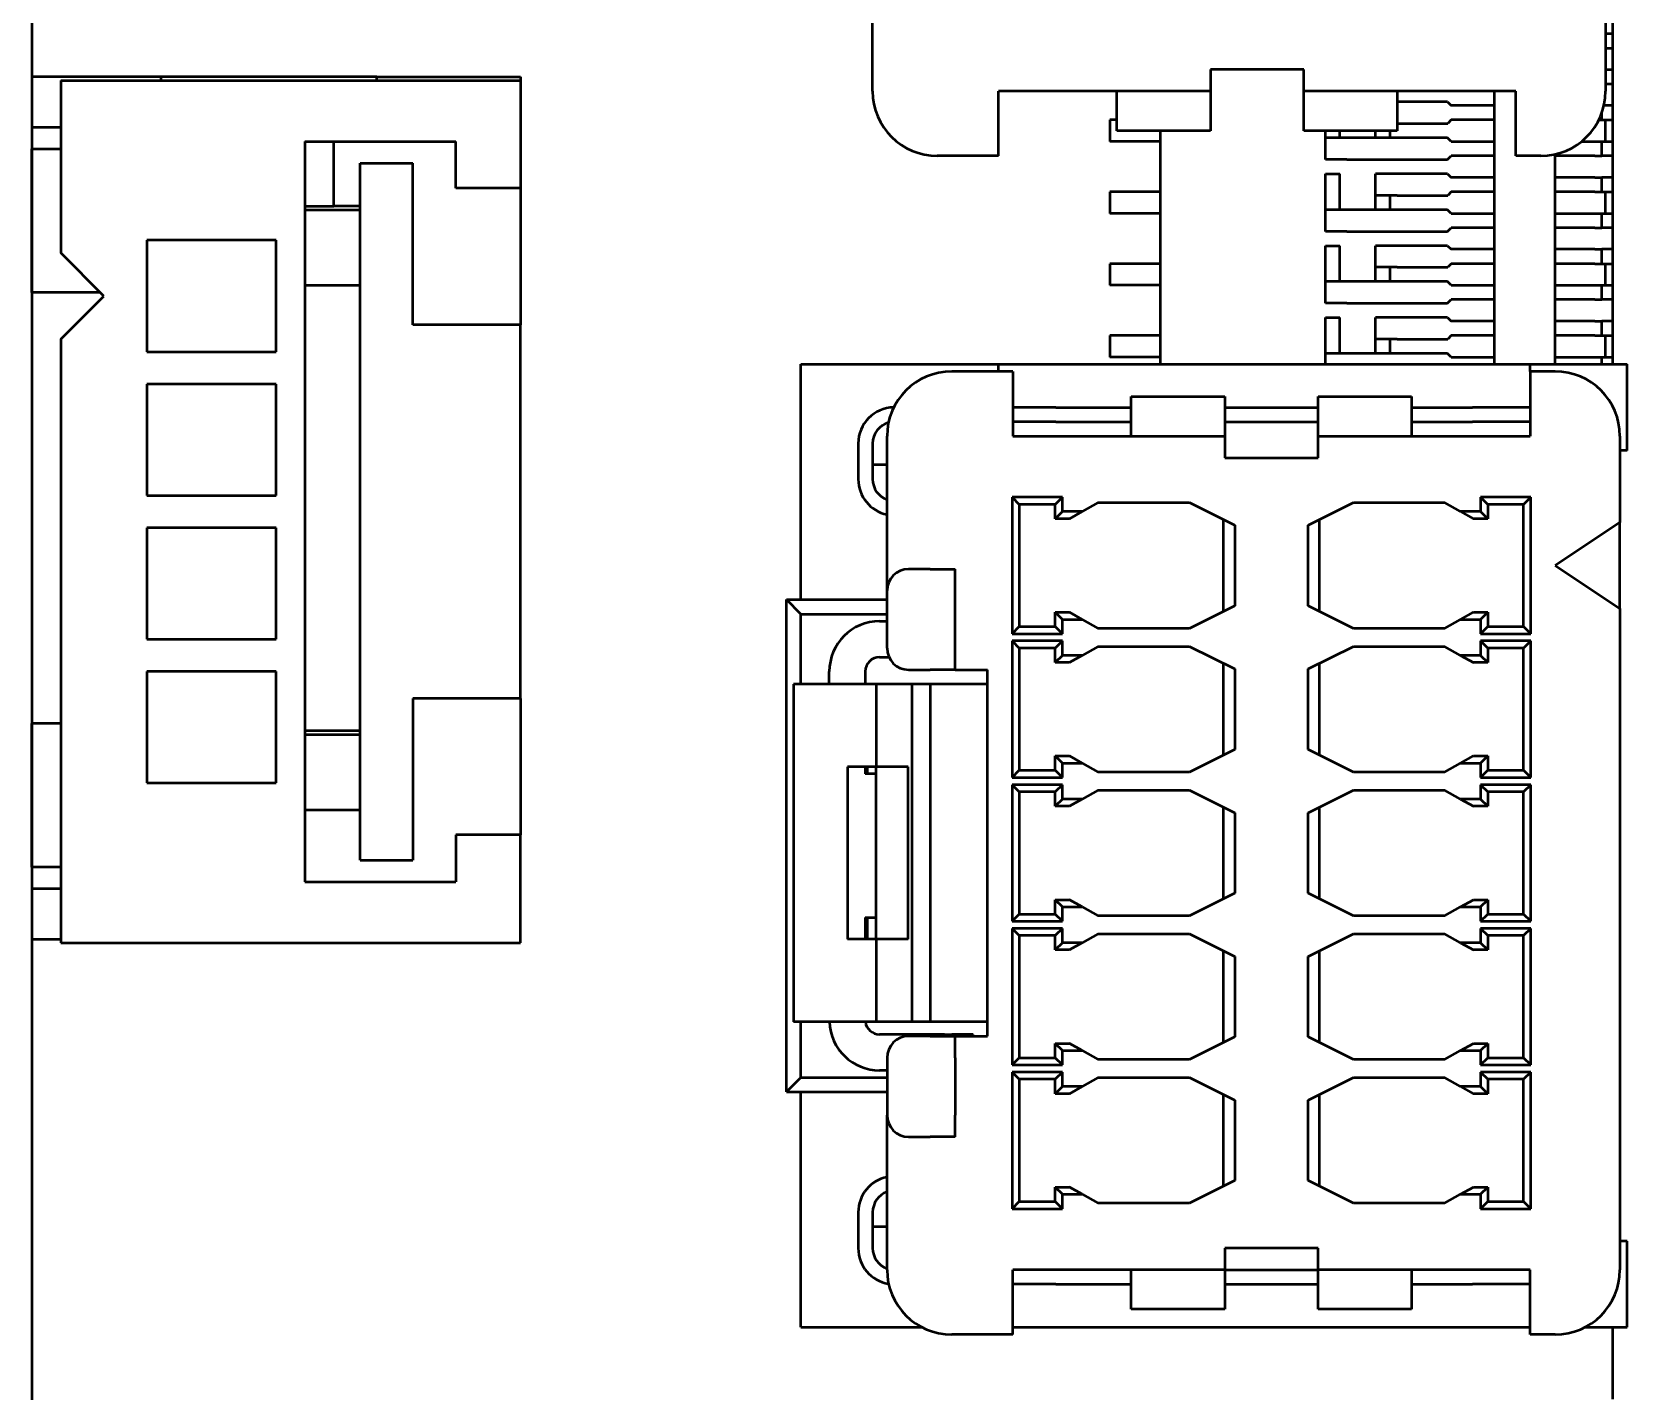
# Model space of a CAD drawing. Header units: millimetres. Extents: x 3118 to 4801, y 919 to 1849.
# Drawn here: x 3407.26 to 3429.46, y 1584.24 to 1603.15 of the extents above; entities that cross this region are included whole.
import ezdxf

# ---------------------------------------------------------------- set-up
doc = ezdxf.new("R2010")
doc.units = ezdxf.units.MM
doc.header["$LTSCALE"] = 1.8
doc.layers.add('외형선(ISO)', color=7, linetype='Continuous', lineweight=50)

msp = doc.modelspace()

# ---------------------------------------------------------------- linework, layer by layer
at = {"layer": '외형선(ISO)'}
for p, q in [((3407.26, 1640.527), (3407.26, 1550.527)), ((3429.26, 1598.527), (3429.26, 1640.527)), ((3429.16, 1609.527), (3429.16, 1602.327)), ((3418.96, 1602.327), (3418.96, 1603.477)), ((3429.26, 1603.127), (3429.16, 1603.127)), ((3429.16, 1602.927), (3429.26, 1602.927)), ((3424.96, 1602.627), (3423.66, 1602.627)), ((3423.66, 1602.627), (3423.66, 1602.327)), ((3424.96, 1602.327), (3424.96, 1602.627)), ((3429.16, 1602.627), (3429.26, 1602.627)), ((3409.06, 1602.527), (3407.26, 1602.527)), ((3407.66, 1602.477), (3407.66, 1600.077)), ((3407.66, 1602.477), (3414.06, 1602.477)), ((3412.06, 1602.527), (3409.06, 1602.527)), ((3409.06, 1602.477), (3409.06, 1602.527)), ((3412.06, 1602.527), (3414.06, 1602.527)), ((3412.06, 1602.477), (3412.06, 1602.527)), ((3414.06, 1602.527), (3414.06, 1602.477)), ((3414.06, 1602.477), (3414.06, 1600.977)), ((3429.26, 1602.427), (3429.16, 1602.427)), ((3423.66, 1602.327), (3420.71, 1602.327)), ((3420.71, 1601.427), (3420.71, 1602.327)), ((3422.36, 1601.777), (3422.36, 1602.327)), ((3423.66, 1602.327), (3423.66, 1601.777)), ((3427.91, 1602.327), (3424.96, 1602.327)), ((3424.96, 1601.777), (3424.96, 1602.327)), ((3426.26, 1602.327), (3426.26, 1601.777)), ((3426.96, 1602.177), (3426.26, 1602.177)), ((3426.96, 1602.177), (3427.01, 1602.127)), ((3427.61, 1602.327), (3427.61, 1598.527)), ((3427.91, 1601.427), (3427.91, 1602.327)), ((3427.61, 1602.127), (3427.01, 1602.127)), ((3429.11, 1601.927), (3429.11, 1602.031)), ((3429.26, 1602.127), (3429.137, 1602.127)), ((3407.26, 1601.827), (3407.66, 1601.827)), ((3422.36, 1601.927), (3422.26, 1601.927)), ((3422.26, 1601.927), (3422.26, 1601.627)), ((3423.66, 1601.777), (3422.36, 1601.777)), ((3422.96, 1601.777), (3422.96, 1598.527)), ((3426.26, 1601.777), (3424.96, 1601.777)), ((3425.26, 1601.677), (3425.26, 1601.777)), ((3425.46, 1601.677), (3425.46, 1601.777)), ((3425.96, 1601.677), (3425.96, 1601.777)), ((3426.16, 1601.677), (3426.16, 1601.777)), ((3426.26, 1601.877), (3426.963, 1601.877)), ((3427.01, 1601.927), (3426.963, 1601.877)), ((3427.61, 1601.927), (3427.01, 1601.927)), ((3429.066, 1601.927), (3429.11, 1601.927)), ((3429.11, 1601.927), (3429.26, 1601.927)), ((3429.16, 1601.627), (3429.16, 1601.927)), ((3407.26, 1599.527), (3407.26, 1601.527)), ((3407.26, 1601.527), (3407.66, 1601.527)), ((3411.06, 1601.627), (3411.06, 1591.327)), ((3411.06, 1601.627), (3413.16, 1601.627)), ((3411.46, 1600.727), (3411.46, 1601.627)), ((3413.16, 1600.977), (3413.16, 1601.627)), ((3422.96, 1601.627), (3422.26, 1601.627)), ((3425.26, 1601.377), (3425.26, 1601.677)), ((3425.56, 1601.677), (3425.26, 1601.677)), ((3426.96, 1601.677), (3425.56, 1601.677)), ((3427.01, 1601.627), (3426.96, 1601.677)), ((3427.01, 1601.627), (3427.61, 1601.627)), ((3428.825, 1601.627), (3429.01, 1601.627)), ((3429.01, 1601.627), (3429.11, 1601.627)), ((3429.11, 1601.627), (3429.26, 1601.627)), ((3429.11, 1601.427), (3429.11, 1601.627)), ((3411.83, 1591.627), (3411.83, 1601.327)), ((3411.83, 1601.327), (3412.56, 1601.327)), ((3412.56, 1599.077), (3412.56, 1601.327)), ((3420.71, 1601.427), (3419.86, 1601.427)), ((3425.56, 1601.377), (3425.26, 1601.377)), ((3425.56, 1601.377), (3426.96, 1601.377)), ((3426.96, 1601.377), (3427.01, 1601.427)), ((3427.61, 1601.427), (3427.01, 1601.427)), ((3428.26, 1601.427), (3427.91, 1601.427)), ((3428.46, 1598.527), (3428.46, 1601.45)), ((3429.01, 1601.427), (3428.46, 1601.427)), ((3429.01, 1601.427), (3429.11, 1601.427)), ((3429.26, 1601.427), (3429.11, 1601.427)), ((3425.26, 1600.677), (3425.26, 1601.177)), ((3425.26, 1601.177), (3425.46, 1601.177)), ((3425.46, 1600.677), (3425.46, 1601.177)), ((3426.26, 1601.177), (3425.96, 1601.177)), ((3425.96, 1600.877), (3425.96, 1601.177)), ((3426.96, 1601.177), (3426.26, 1601.177)), ((3426.96, 1601.177), (3427.01, 1601.127)), ((3427.61, 1601.127), (3427.01, 1601.127)), ((3429.01, 1601.127), (3428.46, 1601.127)), ((3429.01, 1601.127), (3429.11, 1601.127)), ((3429.26, 1601.127), (3429.11, 1601.127)), ((3429.11, 1600.927), (3429.11, 1601.127)), ((3414.06, 1600.977), (3413.16, 1600.977)), ((3414.06, 1600.977), (3414.06, 1599.077)), ((3422.96, 1600.927), (3422.26, 1600.927)), ((3422.26, 1600.927), (3422.26, 1600.627)), ((3426.26, 1600.877), (3425.96, 1600.877)), ((3425.96, 1600.677), (3425.96, 1600.877)), ((3426.16, 1600.677), (3426.16, 1600.877)), ((3426.26, 1600.877), (3426.963, 1600.877)), ((3427.01, 1600.927), (3426.963, 1600.877)), ((3427.61, 1600.927), (3427.01, 1600.927)), ((3429.01, 1600.927), (3428.46, 1600.927)), ((3429.01, 1600.927), (3429.11, 1600.927)), ((3429.11, 1600.927), (3429.26, 1600.927)), ((3429.16, 1600.627), (3429.16, 1600.927)), ((3411.06, 1600.727), (3411.46, 1600.727)), ((3411.06, 1600.677), (3411.83, 1600.677)), ((3411.83, 1600.727), (3411.46, 1600.727)), ((3422.96, 1600.627), (3422.26, 1600.627)), ((3425.56, 1600.677), (3425.26, 1600.677)), ((3425.26, 1600.377), (3425.26, 1600.677)), ((3426.96, 1600.677), (3425.56, 1600.677)), ((3427.01, 1600.627), (3426.96, 1600.677)), ((3427.01, 1600.627), (3427.61, 1600.627)), ((3428.46, 1600.627), (3429.01, 1600.627)), ((3429.01, 1600.627), (3429.11, 1600.627)), ((3429.11, 1600.627), (3429.26, 1600.627)), ((3429.11, 1600.427), (3429.11, 1600.627)), ((3426.96, 1600.377), (3427.01, 1600.427)), ((3427.61, 1600.427), (3427.01, 1600.427)), ((3429.01, 1600.427), (3428.46, 1600.427)), ((3429.01, 1600.427), (3429.11, 1600.427)), ((3429.26, 1600.427), (3429.11, 1600.427)), ((3408.86, 1600.252), (3408.86, 1598.702)), ((3410.66, 1600.252), (3408.86, 1600.252)), ((3410.66, 1598.702), (3410.66, 1600.252)), ((3425.56, 1600.377), (3425.26, 1600.377)), ((3425.26, 1599.677), (3425.26, 1600.177)), ((3425.26, 1600.177), (3425.46, 1600.177)), ((3425.46, 1599.677), (3425.46, 1600.177)), ((3425.56, 1600.377), (3426.96, 1600.377)), ((3426.26, 1600.177), (3425.96, 1600.177)), ((3425.96, 1599.877), (3425.96, 1600.177)), ((3426.96, 1600.177), (3426.26, 1600.177)), ((3426.96, 1600.177), (3427.01, 1600.127)), ((3408.26, 1599.477), (3407.66, 1600.077)), ((3427.61, 1600.127), (3427.01, 1600.127)), ((3429.01, 1600.127), (3428.46, 1600.127)), ((3429.01, 1600.127), (3429.11, 1600.127)), ((3429.26, 1600.127), (3429.11, 1600.127)), ((3429.11, 1599.927), (3429.11, 1600.127)), ((3422.96, 1599.927), (3422.26, 1599.927)), ((3422.26, 1599.927), (3422.26, 1599.627)), ((3426.26, 1599.877), (3425.96, 1599.877)), ((3425.96, 1599.677), (3425.96, 1599.877)), ((3426.16, 1599.677), (3426.16, 1599.877)), ((3426.26, 1599.877), (3426.963, 1599.877)), ((3427.01, 1599.927), (3426.963, 1599.877)), ((3427.61, 1599.927), (3427.01, 1599.927)), ((3429.01, 1599.927), (3428.46, 1599.927)), ((3429.01, 1599.927), (3429.11, 1599.927)), ((3429.11, 1599.927), (3429.26, 1599.927)), ((3429.16, 1599.627), (3429.16, 1599.927)), ((3408.21, 1599.527), (3407.26, 1599.527)), ((3411.06, 1599.627), (3411.83, 1599.627)), ((3422.96, 1599.627), (3422.26, 1599.627)), ((3425.26, 1599.377), (3425.26, 1599.677)), ((3425.56, 1599.677), (3425.26, 1599.677)), ((3426.96, 1599.677), (3425.56, 1599.677)), ((3427.01, 1599.627), (3426.96, 1599.677)), ((3427.01, 1599.627), (3427.61, 1599.627)), ((3428.46, 1599.627), (3429.01, 1599.627)), ((3429.01, 1599.627), (3429.11, 1599.627)), ((3429.11, 1599.627), (3429.26, 1599.627)), ((3429.11, 1599.427), (3429.11, 1599.627)), ((3407.66, 1598.877), (3408.26, 1599.477)), ((3425.56, 1599.377), (3425.26, 1599.377)), ((3425.56, 1599.377), (3426.96, 1599.377)), ((3426.96, 1599.377), (3427.01, 1599.427)), ((3427.61, 1599.427), (3427.01, 1599.427)), ((3429.01, 1599.427), (3428.46, 1599.427)), ((3429.01, 1599.427), (3429.11, 1599.427)), ((3429.26, 1599.427), (3429.11, 1599.427)), ((3414.06, 1599.077), (3412.56, 1599.077)), ((3414.06, 1593.877), (3414.06, 1599.077)), ((3425.26, 1598.677), (3425.26, 1599.177)), ((3425.26, 1599.177), (3425.46, 1599.177)), ((3425.46, 1598.677), (3425.46, 1599.177)), ((3426.26, 1599.177), (3425.96, 1599.177)), ((3425.96, 1598.877), (3425.96, 1599.177)), ((3426.96, 1599.177), (3426.26, 1599.177)), ((3426.96, 1599.177), (3427.01, 1599.127)), ((3427.61, 1599.127), (3427.01, 1599.127)), ((3429.01, 1599.127), (3428.46, 1599.127)), ((3429.01, 1599.127), (3429.11, 1599.127)), ((3429.26, 1599.127), (3429.11, 1599.127)), ((3429.11, 1598.927), (3429.11, 1599.127)), ((3407.66, 1598.877), (3407.66, 1590.477)), ((3422.96, 1598.927), (3422.26, 1598.927)), ((3422.26, 1598.927), (3422.26, 1598.627)), ((3426.26, 1598.877), (3425.96, 1598.877)), ((3425.96, 1598.677), (3425.96, 1598.877)), ((3426.16, 1598.677), (3426.16, 1598.877)), ((3426.26, 1598.877), (3426.963, 1598.877)), ((3427.01, 1598.927), (3426.963, 1598.877)), ((3427.61, 1598.927), (3427.01, 1598.927)), ((3429.01, 1598.927), (3428.46, 1598.927)), ((3429.01, 1598.927), (3429.11, 1598.927)), ((3429.11, 1598.927), (3429.26, 1598.927)), ((3429.16, 1598.627), (3429.16, 1598.927)), ((3408.86, 1598.702), (3410.66, 1598.702)), ((3422.96, 1598.627), (3422.26, 1598.627)), ((3425.26, 1598.527), (3425.26, 1598.677)), ((3425.56, 1598.677), (3425.26, 1598.677)), ((3426.96, 1598.677), (3425.56, 1598.677)), ((3427.01, 1598.627), (3426.96, 1598.677)), ((3427.01, 1598.627), (3427.61, 1598.627)), ((3428.46, 1598.627), (3429.01, 1598.627)), ((3429.01, 1598.627), (3429.11, 1598.627)), ((3429.11, 1598.627), (3429.26, 1598.627)), ((3429.11, 1598.527), (3429.11, 1598.627)), ((3417.96, 1598.527), (3420.71, 1598.527)), ((3417.96, 1595.252), (3417.96, 1598.527)), ((3420.91, 1598.427), (3420.06, 1598.427)), ((3420.71, 1598.527), (3421.51, 1598.527)), ((3420.71, 1598.427), (3420.71, 1598.527)), ((3420.91, 1598.427), (3420.91, 1597.527)), ((3421.51, 1598.527), (3427.31, 1598.527)), ((3427.31, 1598.527), (3428.11, 1598.527)), ((3428.11, 1598.527), (3429.46, 1598.527)), ((3428.11, 1598.427), (3428.11, 1598.527)), ((3428.46, 1598.427), (3428.11, 1598.427)), ((3428.11, 1598.427), (3428.11, 1597.527)), ((3429.46, 1597.327), (3429.46, 1598.527)), ((3408.86, 1598.252), (3408.86, 1596.702)), ((3410.66, 1598.252), (3408.86, 1598.252)), ((3410.66, 1596.702), (3410.66, 1598.252)), ((3422.56, 1598.077), (3423.86, 1598.077)), ((3422.56, 1597.527), (3422.56, 1598.077)), ((3423.86, 1598.077), (3423.86, 1597.527)), ((3425.16, 1597.527), (3425.16, 1598.077)), ((3425.16, 1598.077), (3426.46, 1598.077)), ((3426.46, 1598.077), (3426.46, 1597.527)), ((3421.51, 1597.927), (3420.91, 1597.927)), ((3421.51, 1597.927), (3422.56, 1597.927)), ((3423.86, 1597.927), (3425.16, 1597.927)), ((3426.46, 1597.927), (3427.31, 1597.927)), ((3428.11, 1597.927), (3427.31, 1597.927)), ((3419.16, 1595.377), (3419.16, 1597.527)), ((3421.51, 1597.727), (3420.91, 1597.727)), ((3420.91, 1597.527), (3423.86, 1597.527)), ((3421.51, 1597.727), (3422.56, 1597.727)), ((3423.86, 1597.727), (3425.16, 1597.727)), ((3423.86, 1597.527), (3423.86, 1597.227)), ((3425.16, 1597.527), (3428.11, 1597.527)), ((3425.16, 1597.227), (3425.16, 1597.527)), ((3426.46, 1597.727), (3427.31, 1597.727)), ((3428.11, 1597.727), (3427.31, 1597.727)), ((3429.36, 1597.527), (3429.36, 1596.327)), ((3418.76, 1597.427), (3418.76, 1596.927)), ((3418.96, 1597.427), (3418.96, 1596.927)), ((3429.46, 1597.327), (3429.36, 1597.327)), ((3419.16, 1597.127), (3418.96, 1597.127)), ((3423.86, 1597.227), (3425.16, 1597.227)), ((3408.86, 1596.702), (3410.66, 1596.702)), ((3420.9, 1596.677), (3420.9, 1594.777)), ((3421.6, 1596.677), (3420.9, 1596.677)), ((3420.9, 1596.677), (3421, 1596.577)), ((3421.6, 1596.677), (3421.5, 1596.577)), ((3421.6, 1596.477), (3421.6, 1596.677)), ((3427.42, 1596.677), (3427.42, 1596.477)), ((3428.12, 1596.677), (3427.42, 1596.677)), ((3427.42, 1596.677), (3427.52, 1596.577)), ((3428.12, 1596.677), (3428.02, 1596.577)), ((3428.12, 1594.777), (3428.12, 1596.677)), ((3421, 1596.577), (3421, 1594.877)), ((3421.5, 1596.577), (3421, 1596.577)), ((3421.5, 1596.377), (3421.5, 1596.577)), ((3421.6, 1596.477), (3421.5, 1596.377)), ((3421.877, 1596.477), (3421.6, 1596.477)), ((3421.877, 1596.477), (3421.7, 1596.377)), ((3422.1, 1596.602), (3421.877, 1596.477)), ((3422.1, 1596.602), (3423.37, 1596.602)), ((3423.37, 1596.602), (3424, 1596.287)), ((3425.02, 1596.287), (3425.65, 1596.602)), ((3425.65, 1596.602), (3426.92, 1596.602)), ((3427.142, 1596.477), (3426.92, 1596.602)), ((3427.42, 1596.477), (3427.142, 1596.477)), ((3427.142, 1596.477), (3427.32, 1596.377)), ((3427.42, 1596.477), (3427.52, 1596.377)), ((3428.02, 1596.577), (3427.52, 1596.577)), ((3427.52, 1596.577), (3427.52, 1596.377)), ((3428.02, 1594.877), (3428.02, 1596.577)), ((3408.86, 1596.252), (3408.86, 1594.702)), ((3410.66, 1596.252), (3408.86, 1596.252)), ((3410.66, 1594.702), (3410.66, 1596.252)), ((3421.7, 1596.377), (3421.5, 1596.377)), ((3423.84, 1596.367), (3423.84, 1595.087)), ((3424, 1596.287), (3424, 1595.167)), ((3425.02, 1595.167), (3425.02, 1596.287)), ((3425.18, 1595.087), (3425.18, 1596.367)), ((3427.52, 1596.377), (3427.32, 1596.377)), ((3429.36, 1596.327), (3428.46, 1595.727)), ((3429.36, 1595.127), (3429.36, 1596.327)), ((3419.76, 1595.677), (3419.46, 1595.677)), ((3419.76, 1595.677), (3420.11, 1595.677)), ((3420.11, 1595.377), (3420.11, 1595.677)), ((3428.46, 1595.727), (3429.36, 1595.127)), ((3419.16, 1594.577), (3419.16, 1595.377)), ((3420.11, 1594.577), (3420.11, 1595.377)), ((3417.96, 1595.052), (3417.76, 1595.252)), ((3417.76, 1588.402), (3417.76, 1595.252)), ((3417.76, 1595.252), (3419.16, 1595.252)), ((3421.5, 1595.077), (3421.7, 1595.077)), ((3421.5, 1594.877), (3421.5, 1595.077)), ((3421.6, 1594.977), (3421.5, 1595.077)), ((3421.877, 1594.977), (3421.7, 1595.077)), ((3424, 1595.167), (3423.37, 1594.852)), ((3425.65, 1594.852), (3425.02, 1595.167)), ((3427.142, 1594.977), (3427.32, 1595.077)), ((3427.32, 1595.077), (3427.52, 1595.077)), ((3427.42, 1594.977), (3427.52, 1595.077)), ((3427.52, 1595.077), (3427.52, 1594.877)), ((3429.36, 1595.127), (3429.36, 1585.927)), ((3417.96, 1595.052), (3419.16, 1595.052)), ((3417.96, 1594.077), (3417.96, 1595.052)), ((3419.057, 1594.952), (3419.16, 1594.952)), ((3420.9, 1594.777), (3421, 1594.877)), ((3421, 1594.877), (3421.5, 1594.877)), ((3421.6, 1594.777), (3421.5, 1594.877)), ((3421.6, 1594.977), (3421.877, 1594.977)), ((3421.6, 1594.777), (3421.6, 1594.977)), ((3421.877, 1594.977), (3422.1, 1594.852)), ((3423.37, 1594.852), (3422.1, 1594.852)), ((3426.92, 1594.852), (3425.65, 1594.852)), ((3426.92, 1594.852), (3427.142, 1594.977)), ((3427.142, 1594.977), (3427.42, 1594.977)), ((3427.42, 1594.977), (3427.42, 1594.777)), ((3427.42, 1594.777), (3427.52, 1594.877)), ((3427.52, 1594.877), (3428.02, 1594.877)), ((3428.12, 1594.777), (3428.02, 1594.877)), ((3408.86, 1594.702), (3410.66, 1594.702)), ((3420.9, 1594.777), (3421.6, 1594.777)), ((3420.9, 1594.677), (3420.9, 1592.777)), ((3421.6, 1594.677), (3420.9, 1594.677)), ((3420.9, 1594.677), (3421, 1594.577)), ((3421.6, 1594.677), (3421.5, 1594.577)), ((3421.6, 1594.477), (3421.6, 1594.677)), ((3427.42, 1594.777), (3428.12, 1594.777)), ((3427.42, 1594.677), (3427.42, 1594.477)), ((3428.12, 1594.677), (3427.42, 1594.677)), ((3427.42, 1594.677), (3427.52, 1594.577)), ((3428.12, 1594.677), (3428.02, 1594.577)), ((3428.12, 1592.777), (3428.12, 1594.677)), ((3419.057, 1594.452), (3419.187, 1594.452)), ((3420.11, 1594.277), (3420.11, 1594.577)), ((3421, 1594.577), (3421, 1592.877)), ((3421.5, 1594.577), (3421, 1594.577)), ((3421.5, 1594.377), (3421.5, 1594.577)), ((3421.6, 1594.477), (3421.5, 1594.377)), ((3421.877, 1594.477), (3421.6, 1594.477)), ((3421.877, 1594.477), (3421.7, 1594.377)), ((3422.1, 1594.602), (3421.877, 1594.477)), ((3422.1, 1594.602), (3423.37, 1594.602)), ((3423.37, 1594.602), (3424, 1594.287)), ((3425.02, 1594.287), (3425.65, 1594.602)), ((3425.65, 1594.602), (3426.92, 1594.602)), ((3427.142, 1594.477), (3426.92, 1594.602)), ((3427.42, 1594.477), (3427.142, 1594.477)), ((3427.142, 1594.477), (3427.32, 1594.377)), ((3427.42, 1594.477), (3427.52, 1594.377)), ((3428.02, 1594.577), (3427.52, 1594.577)), ((3427.52, 1594.577), (3427.52, 1594.377)), ((3428.02, 1592.877), (3428.02, 1594.577)), ((3408.86, 1594.252), (3408.86, 1592.702)), ((3410.66, 1594.252), (3408.86, 1594.252)), ((3410.66, 1592.702), (3410.66, 1594.252)), ((3418.357, 1594.077), (3418.357, 1594.252)), ((3418.857, 1594.252), (3418.857, 1594.077)), ((3419.46, 1594.277), (3419.76, 1594.277)), ((3420.11, 1594.277), (3419.76, 1594.277)), ((3420.11, 1594.277), (3420.56, 1594.277)), ((3420.56, 1589.177), (3420.56, 1594.277)), ((3421.7, 1594.377), (3421.5, 1594.377)), ((3423.84, 1594.367), (3423.84, 1593.087)), ((3424, 1594.287), (3424, 1593.167)), ((3425.02, 1593.167), (3425.02, 1594.287)), ((3425.18, 1593.087), (3425.18, 1594.367)), ((3427.52, 1594.377), (3427.32, 1594.377)), ((3419.01, 1594.077), (3417.86, 1594.077)), ((3417.86, 1594.077), (3417.86, 1589.377)), ((3419.51, 1594.077), (3419.01, 1594.077)), ((3419.01, 1594.077), (3419.01, 1592.927)), ((3419.51, 1589.377), (3419.51, 1594.077)), ((3419.76, 1594.077), (3419.51, 1594.077)), ((3419.906, 1594.077), (3419.76, 1594.077)), ((3419.76, 1594.077), (3419.76, 1589.377)), ((3420.406, 1594.077), (3419.906, 1594.077)), ((3420.56, 1594.077), (3420.406, 1594.077)), ((3412.56, 1593.877), (3412.56, 1591.627)), ((3414.06, 1593.877), (3412.56, 1593.877)), ((3414.06, 1593.877), (3414.06, 1591.977)), ((3407.66, 1593.527), (3407.26, 1593.527)), ((3407.26, 1591.527), (3407.26, 1593.527)), ((3411.83, 1593.427), (3411.06, 1593.427)), ((3411.06, 1593.377), (3411.83, 1593.377)), ((3421.5, 1593.077), (3421.7, 1593.077)), ((3421.5, 1592.877), (3421.5, 1593.077)), ((3421.6, 1592.977), (3421.5, 1593.077)), ((3421.877, 1592.977), (3421.7, 1593.077)), ((3424, 1593.167), (3423.37, 1592.852)), ((3425.65, 1592.852), (3425.02, 1593.167)), ((3427.142, 1592.977), (3427.32, 1593.077)), ((3427.32, 1593.077), (3427.52, 1593.077)), ((3427.42, 1592.977), (3427.52, 1593.077)), ((3427.52, 1593.077), (3427.52, 1592.877)), ((3419.01, 1592.927), (3418.61, 1592.927)), ((3418.61, 1592.927), (3418.61, 1590.527)), ((3418.857, 1592.927), (3418.857, 1592.827)), ((3418.885, 1592.927), (3418.885, 1592.827)), ((3419.455, 1592.927), (3419.01, 1592.927)), ((3419.01, 1590.527), (3419.01, 1592.927)), ((3419.455, 1590.527), (3419.455, 1592.927)), ((3420.9, 1592.777), (3421, 1592.877)), ((3421, 1592.877), (3421.5, 1592.877)), ((3421.6, 1592.777), (3421.5, 1592.877)), ((3421.6, 1592.977), (3421.877, 1592.977)), ((3421.6, 1592.777), (3421.6, 1592.977)), ((3421.877, 1592.977), (3422.1, 1592.852)), ((3423.37, 1592.852), (3422.1, 1592.852)), ((3426.92, 1592.852), (3425.65, 1592.852)), ((3426.92, 1592.852), (3427.142, 1592.977)), ((3427.142, 1592.977), (3427.42, 1592.977)), ((3427.42, 1592.977), (3427.42, 1592.777)), ((3427.42, 1592.777), (3427.52, 1592.877)), ((3427.52, 1592.877), (3428.02, 1592.877)), ((3428.12, 1592.777), (3428.02, 1592.877)), ((3408.86, 1592.702), (3410.66, 1592.702)), ((3419.01, 1592.827), (3418.857, 1592.827)), ((3420.9, 1592.777), (3421.6, 1592.777)), ((3420.9, 1592.677), (3420.9, 1590.777)), ((3421.6, 1592.677), (3420.9, 1592.677)), ((3420.9, 1592.677), (3421, 1592.577)), ((3421.6, 1592.677), (3421.5, 1592.577)), ((3421.6, 1592.477), (3421.6, 1592.677)), ((3427.42, 1592.777), (3428.12, 1592.777)), ((3427.42, 1592.677), (3427.42, 1592.477)), ((3428.12, 1592.677), (3427.42, 1592.677)), ((3427.42, 1592.677), (3427.52, 1592.577)), ((3428.12, 1592.677), (3428.02, 1592.577)), ((3428.12, 1590.777), (3428.12, 1592.677)), ((3421, 1592.577), (3421, 1590.877)), ((3421.5, 1592.577), (3421, 1592.577)), ((3421.5, 1592.377), (3421.5, 1592.577)), ((3421.6, 1592.477), (3421.5, 1592.377)), ((3421.877, 1592.477), (3421.6, 1592.477)), ((3421.877, 1592.477), (3421.7, 1592.377)), ((3422.1, 1592.602), (3421.877, 1592.477)), ((3422.1, 1592.602), (3423.37, 1592.602)), ((3423.37, 1592.602), (3424, 1592.287)), ((3425.02, 1592.287), (3425.65, 1592.602)), ((3425.65, 1592.602), (3426.92, 1592.602)), ((3427.142, 1592.477), (3426.92, 1592.602)), ((3427.42, 1592.477), (3427.142, 1592.477)), ((3427.142, 1592.477), (3427.32, 1592.377)), ((3427.42, 1592.477), (3427.52, 1592.377)), ((3428.02, 1592.577), (3427.52, 1592.577)), ((3427.52, 1592.577), (3427.52, 1592.377)), ((3428.02, 1590.877), (3428.02, 1592.577)), ((3411.06, 1592.327), (3411.83, 1592.327)), ((3421.7, 1592.377), (3421.5, 1592.377)), ((3423.84, 1592.367), (3423.84, 1591.087)), ((3424, 1592.287), (3424, 1591.167)), ((3425.02, 1591.167), (3425.02, 1592.287)), ((3425.18, 1591.087), (3425.18, 1592.367)), ((3427.52, 1592.377), (3427.32, 1592.377)), ((3414.06, 1591.977), (3413.16, 1591.977)), ((3413.16, 1591.977), (3413.16, 1591.327)), ((3414.06, 1590.477), (3414.06, 1591.977)), ((3407.66, 1591.527), (3407.26, 1591.527)), ((3411.83, 1591.627), (3412.56, 1591.627)), ((3411.06, 1591.327), (3413.16, 1591.327)), ((3407.66, 1591.227), (3407.26, 1591.227)), ((3421.5, 1591.077), (3421.7, 1591.077)), ((3421.5, 1590.877), (3421.5, 1591.077)), ((3421.6, 1590.977), (3421.5, 1591.077)), ((3421.877, 1590.977), (3421.7, 1591.077)), ((3424, 1591.167), (3423.37, 1590.852)), ((3425.65, 1590.852), (3425.02, 1591.167)), ((3427.142, 1590.977), (3427.32, 1591.077)), ((3427.32, 1591.077), (3427.52, 1591.077)), ((3427.42, 1590.977), (3427.52, 1591.077)), ((3427.52, 1591.077), (3427.52, 1590.877)), ((3420.9, 1590.777), (3421, 1590.877)), ((3421, 1590.877), (3421.5, 1590.877)), ((3421.6, 1590.777), (3421.5, 1590.877)), ((3421.6, 1590.977), (3421.877, 1590.977)), ((3421.6, 1590.777), (3421.6, 1590.977)), ((3421.877, 1590.977), (3422.1, 1590.852)), ((3423.37, 1590.852), (3422.1, 1590.852)), ((3426.92, 1590.852), (3425.65, 1590.852)), ((3426.92, 1590.852), (3427.142, 1590.977)), ((3427.142, 1590.977), (3427.42, 1590.977)), ((3427.42, 1590.977), (3427.42, 1590.777)), ((3427.42, 1590.777), (3427.52, 1590.877)), ((3427.52, 1590.877), (3428.02, 1590.877)), ((3428.12, 1590.777), (3428.02, 1590.877)), ((3418.857, 1590.827), (3418.857, 1590.527)), ((3418.857, 1590.827), (3419.01, 1590.827)), ((3418.885, 1590.827), (3418.885, 1590.527)), ((3420.9, 1590.777), (3421.6, 1590.777)), ((3420.9, 1590.677), (3420.9, 1588.777)), ((3421.6, 1590.677), (3420.9, 1590.677)), ((3420.9, 1590.677), (3421, 1590.577)), ((3421.6, 1590.677), (3421.5, 1590.577)), ((3421.6, 1590.477), (3421.6, 1590.677)), ((3427.42, 1590.777), (3428.12, 1590.777)), ((3427.42, 1590.677), (3427.42, 1590.477)), ((3428.12, 1590.677), (3427.42, 1590.677)), ((3427.42, 1590.677), (3427.52, 1590.577)), ((3428.12, 1590.677), (3428.02, 1590.577)), ((3428.12, 1588.777), (3428.12, 1590.677)), ((3407.26, 1590.527), (3407.66, 1590.527)), ((3407.66, 1590.477), (3414.06, 1590.477)), ((3419.01, 1590.527), (3418.61, 1590.527)), ((3419.455, 1590.527), (3419.01, 1590.527)), ((3419.01, 1590.527), (3419.01, 1589.377)), ((3421, 1590.577), (3421, 1588.877)), ((3421.5, 1590.577), (3421, 1590.577)), ((3421.5, 1590.377), (3421.5, 1590.577)), ((3421.6, 1590.477), (3421.5, 1590.377)), ((3421.877, 1590.477), (3421.6, 1590.477)), ((3421.877, 1590.477), (3421.7, 1590.377)), ((3422.1, 1590.602), (3421.877, 1590.477)), ((3422.1, 1590.602), (3423.37, 1590.602)), ((3423.37, 1590.602), (3424, 1590.287)), ((3425.02, 1590.287), (3425.65, 1590.602)), ((3425.65, 1590.602), (3426.92, 1590.602)), ((3427.142, 1590.477), (3426.92, 1590.602)), ((3427.42, 1590.477), (3427.142, 1590.477)), ((3427.142, 1590.477), (3427.32, 1590.377)), ((3427.42, 1590.477), (3427.52, 1590.377)), ((3428.02, 1590.577), (3427.52, 1590.577)), ((3427.52, 1590.577), (3427.52, 1590.377)), ((3428.02, 1588.877), (3428.02, 1590.577)), ((3421.7, 1590.377), (3421.5, 1590.377)), ((3423.84, 1590.367), (3423.84, 1589.087)), ((3424, 1590.287), (3424, 1589.167)), ((3425.02, 1589.167), (3425.02, 1590.287)), ((3425.18, 1589.087), (3425.18, 1590.367)), ((3427.52, 1590.377), (3427.32, 1590.377)), ((3419.01, 1589.377), (3417.86, 1589.377)), ((3417.96, 1588.602), (3417.96, 1589.377)), ((3419.51, 1589.377), (3419.01, 1589.377)), ((3419.76, 1589.377), (3419.51, 1589.377)), ((3419.906, 1589.377), (3419.76, 1589.377)), ((3420.406, 1589.377), (3419.906, 1589.377)), ((3420.56, 1589.377), (3420.406, 1589.377)), ((3419.91, 1589.202), (3419.057, 1589.202)), ((3419.76, 1589.177), (3419.46, 1589.177)), ((3419.76, 1589.177), (3420.11, 1589.177)), ((3419.96, 1589.202), (3419.91, 1589.202)), ((3419.91, 1589.202), (3419.91, 1589.177)), ((3419.96, 1589.177), (3419.96, 1589.202)), ((3419.96, 1589.202), (3420.06, 1589.202)), ((3420.06, 1589.177), (3420.06, 1589.202)), ((3420.36, 1589.202), (3420.06, 1589.202)), ((3420.11, 1589.177), (3420.56, 1589.177)), ((3420.11, 1588.877), (3420.11, 1589.177)), ((3420.36, 1589.177), (3420.36, 1589.202)), ((3421.5, 1589.077), (3421.7, 1589.077)), ((3421.5, 1588.877), (3421.5, 1589.077)), ((3421.6, 1588.977), (3421.5, 1589.077)), ((3421.877, 1588.977), (3421.7, 1589.077)), ((3424, 1589.167), (3423.37, 1588.852)), ((3425.65, 1588.852), (3425.02, 1589.167)), ((3427.142, 1588.977), (3427.32, 1589.077)), ((3427.32, 1589.077), (3427.52, 1589.077)), ((3427.42, 1588.977), (3427.52, 1589.077)), ((3427.52, 1589.077), (3427.52, 1588.877)), ((3419.16, 1588.877), (3419.16, 1588.077)), ((3420.11, 1588.877), (3420.11, 1588.077)), ((3420.9, 1588.777), (3421, 1588.877)), ((3421, 1588.877), (3421.5, 1588.877)), ((3421.6, 1588.777), (3421.5, 1588.877)), ((3421.6, 1588.977), (3421.877, 1588.977)), ((3421.6, 1588.777), (3421.6, 1588.977)), ((3421.877, 1588.977), (3422.1, 1588.852)), ((3426.92, 1588.852), (3427.142, 1588.977)), ((3427.142, 1588.977), (3427.42, 1588.977)), ((3427.42, 1588.977), (3427.42, 1588.777)), ((3427.42, 1588.777), (3427.52, 1588.877)), ((3427.52, 1588.877), (3428.02, 1588.877)), ((3428.12, 1588.777), (3428.02, 1588.877)), ((3419.16, 1588.702), (3419.057, 1588.702)), ((3420.9, 1588.777), (3421.6, 1588.777)), ((3420.9, 1588.677), (3420.9, 1586.777)), ((3421.6, 1588.677), (3420.9, 1588.677)), ((3420.9, 1588.677), (3421, 1588.577)), ((3421.6, 1588.677), (3421.5, 1588.577)), ((3421.6, 1588.477), (3421.6, 1588.677)), ((3423.37, 1588.852), (3422.1, 1588.852)), ((3426.92, 1588.852), (3425.65, 1588.852)), ((3427.42, 1588.777), (3428.12, 1588.777)), ((3427.42, 1588.677), (3427.42, 1588.477)), ((3428.12, 1588.677), (3427.42, 1588.677)), ((3427.42, 1588.677), (3427.52, 1588.577)), ((3428.12, 1588.677), (3428.02, 1588.577)), ((3428.12, 1586.777), (3428.12, 1588.677)), ((3417.76, 1588.402), (3417.96, 1588.602)), ((3417.96, 1588.602), (3419.16, 1588.602)), ((3421, 1588.577), (3421, 1586.877)), ((3421.5, 1588.577), (3421, 1588.577)), ((3421.5, 1588.377), (3421.5, 1588.577)), ((3421.6, 1588.477), (3421.5, 1588.377)), ((3421.877, 1588.477), (3421.6, 1588.477)), ((3421.877, 1588.477), (3421.7, 1588.377)), ((3422.1, 1588.602), (3421.877, 1588.477)), ((3422.1, 1588.602), (3423.37, 1588.602)), ((3423.37, 1588.602), (3424, 1588.287)), ((3425.02, 1588.287), (3425.65, 1588.602)), ((3425.65, 1588.602), (3426.92, 1588.602)), ((3427.142, 1588.477), (3426.92, 1588.602)), ((3427.42, 1588.477), (3427.142, 1588.477)), ((3427.142, 1588.477), (3427.32, 1588.377)), ((3427.42, 1588.477), (3427.52, 1588.377)), ((3428.02, 1588.577), (3427.52, 1588.577)), ((3427.52, 1588.577), (3427.52, 1588.377)), ((3428.02, 1586.877), (3428.02, 1588.577)), ((3417.76, 1588.402), (3419.16, 1588.402)), ((3417.96, 1585.127), (3417.96, 1588.402)), ((3421.7, 1588.377), (3421.5, 1588.377)), ((3423.84, 1588.367), (3423.84, 1587.087)), ((3424, 1588.287), (3424, 1587.167)), ((3425.02, 1587.167), (3425.02, 1588.287)), ((3425.18, 1587.087), (3425.18, 1588.367)), ((3427.52, 1588.377), (3427.32, 1588.377)), ((3419.16, 1585.927), (3419.16, 1588.077)), ((3420.11, 1587.777), (3420.11, 1588.077)), ((3419.46, 1587.777), (3419.76, 1587.777)), ((3420.11, 1587.777), (3419.76, 1587.777)), ((3424, 1587.167), (3423.37, 1586.852)), ((3425.65, 1586.852), (3425.02, 1587.167)), ((3420.9, 1586.777), (3421, 1586.877)), ((3421, 1586.877), (3421.5, 1586.877)), ((3421.5, 1587.077), (3421.7, 1587.077)), ((3421.6, 1586.977), (3421.5, 1587.077)), ((3421.5, 1586.877), (3421.5, 1587.077)), ((3421.6, 1586.777), (3421.5, 1586.877)), ((3421.6, 1586.977), (3421.877, 1586.977)), ((3421.6, 1586.777), (3421.6, 1586.977)), ((3421.877, 1586.977), (3421.7, 1587.077)), ((3421.877, 1586.977), (3422.1, 1586.852)), ((3426.92, 1586.852), (3427.142, 1586.977)), ((3427.142, 1586.977), (3427.32, 1587.077)), ((3427.142, 1586.977), (3427.42, 1586.977)), ((3427.32, 1587.077), (3427.52, 1587.077)), ((3427.42, 1586.977), (3427.52, 1587.077)), ((3427.42, 1586.977), (3427.42, 1586.777)), ((3427.42, 1586.777), (3427.52, 1586.877)), ((3427.52, 1587.077), (3427.52, 1586.877)), ((3427.52, 1586.877), (3428.02, 1586.877)), ((3428.12, 1586.777), (3428.02, 1586.877)), ((3418.76, 1586.727), (3418.76, 1586.227)), ((3418.96, 1586.727), (3418.96, 1586.227)), ((3420.9, 1586.777), (3421.6, 1586.777)), ((3423.37, 1586.852), (3422.1, 1586.852)), ((3426.92, 1586.852), (3425.65, 1586.852)), ((3427.42, 1586.777), (3428.12, 1586.777)), ((3418.96, 1586.527), (3419.16, 1586.527)), ((3425.16, 1586.227), (3423.86, 1586.227)), ((3423.86, 1586.227), (3423.86, 1585.927)), ((3425.16, 1585.927), (3425.16, 1586.227)), ((3429.46, 1586.327), (3429.36, 1586.327)), ((3429.46, 1585.127), (3429.46, 1586.327)), ((3423.86, 1585.927), (3420.91, 1585.927)), ((3420.91, 1585.027), (3420.91, 1585.927)), ((3422.56, 1585.377), (3422.56, 1585.927)), ((3423.86, 1585.927), (3425.16, 1585.927)), ((3423.86, 1585.927), (3423.86, 1585.377)), ((3428.11, 1585.927), (3425.16, 1585.927)), ((3425.16, 1585.377), (3425.16, 1585.927)), ((3426.46, 1585.927), (3426.46, 1585.377)), ((3428.11, 1585.027), (3428.11, 1585.927)), ((3421.51, 1585.727), (3420.91, 1585.727)), ((3421.51, 1585.727), (3422.56, 1585.727)), ((3423.86, 1585.727), (3425.16, 1585.727)), ((3426.46, 1585.727), (3427.31, 1585.727)), ((3428.11, 1585.727), (3427.31, 1585.727)), ((3423.86, 1585.377), (3422.56, 1585.377)), ((3426.46, 1585.377), (3425.16, 1585.377)), ((3417.96, 1585.127), (3419.647, 1585.127)), ((3420.91, 1585.127), (3421.51, 1585.127)), ((3421.51, 1585.127), (3427.31, 1585.127)), ((3427.31, 1585.127), (3428.11, 1585.127)), ((3428.872, 1585.127), (3429.46, 1585.127)), ((3429.26, 1584.127), (3429.26, 1585.127)), ((3420.91, 1585.027), (3420.06, 1585.027)), ((3428.46, 1585.027), (3428.11, 1585.027))]:
    msp.add_line(p, q, dxfattribs=at)
for centre, radius, start, end in [((3419.86, 1602.327), 0.9, 180, 270), ((3428.26, 1602.327), 0.9, 270, 0), ((3420.06, 1597.527), 0.9, 90, 180), ((3428.46, 1597.527), 0.9, 0, 90), ((3419.26, 1597.427), 0.5, 90.7157, 180), ((3419.26, 1597.427), 0.3, 105.4453, 180), ((3419.26, 1596.927), 0.5, 180, 258.463), ((3419.26, 1596.927), 0.3, 180, 250.5288), ((3419.46, 1595.377), 0.3, 90, 180), ((3419.057, 1594.252), 0.7, 90, 180), ((3419.057, 1594.252), 0.2, 90, 180), ((3419.46, 1594.577), 0.3, 180, 270), ((3419.057, 1589.402), 0.7, 182.0467, 270), ((3419.057, 1589.402), 0.2, 187.1808, 270), ((3419.46, 1588.877), 0.3, 90, 180), ((3419.46, 1588.077), 0.3, 180, 270), ((3419.26, 1586.727), 0.5, 101.537, 180), ((3419.26, 1586.727), 0.3, 109.4712, 180), ((3419.26, 1586.227), 0.5, 180, 260.9207), ((3419.26, 1586.227), 0.3, 180, 250.5288), ((3420.06, 1585.927), 0.9, 180, 270), ((3428.46, 1585.927), 0.9, 270, 0)]:
    msp.add_arc(centre, radius, start, end, dxfattribs=at)

doc.saveas('drawing.dxf')
